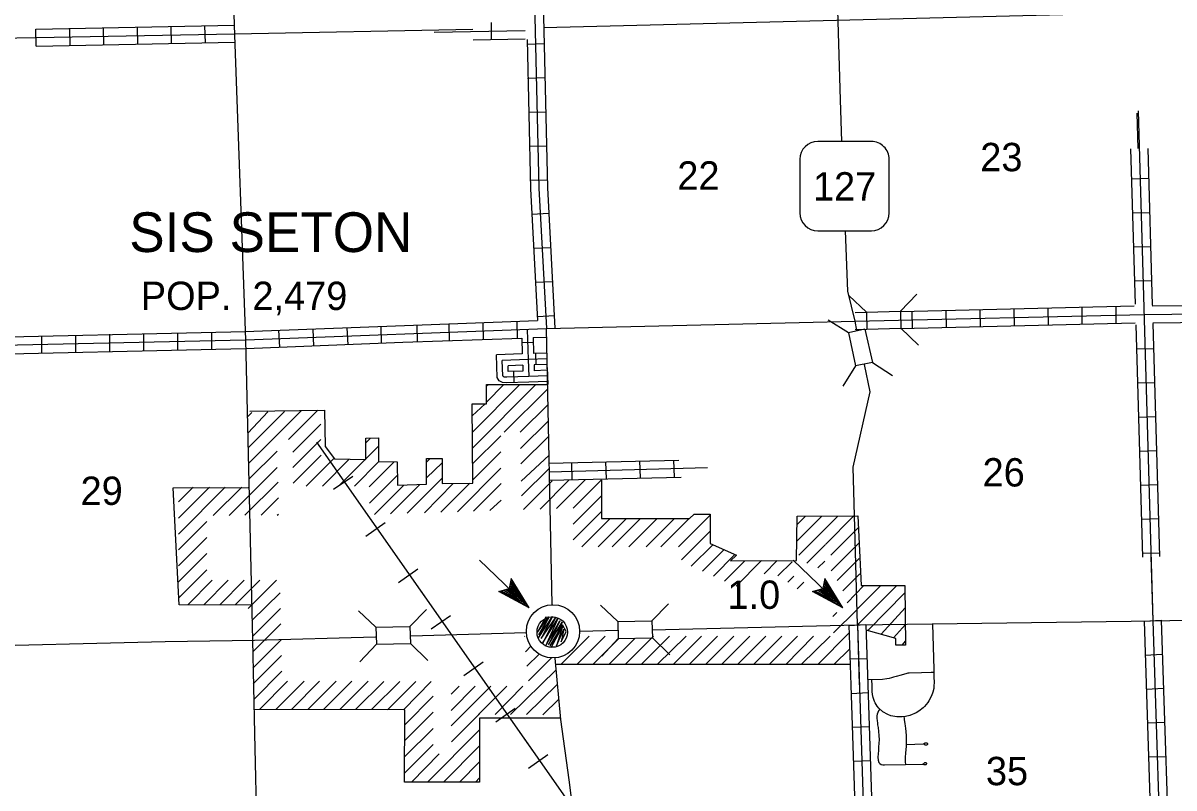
# Model space of a CAD drawing. Extents: x 1989549 to 2353218, y 16533709 to 16909437.
# Drawn here: x 2131979 to 2152276, y 16592273 to 16605761 of the extents above; entities that cross this region are included whole.
import ezdxf

# ---------------------------------------------------------------- set-up
doc = ezdxf.new("R2010")
doc.units = 0
for name, color, linetype in [('L13', 7, 'Continuous'), ('L14', 7, 'Continuous'), ('L15', 7, 'Continuous'), ('L16', 7, 'Continuous'), ('L18', 7, 'Continuous'), ('L28', 7, 'Continuous'), ('L3', 7, 'Continuous'), ('L4', 7, 'Continuous'), ('L5', 7, 'Continuous'), ('L6', 7, 'Continuous'), ('L8', 7, 'Continuous')]:
    doc.layers.add(name, color=color, linetype=linetype)

msp = doc.modelspace()

# ---------------------------------------------------------------- linework, layer by layer
at = {"layer": 'L13'}
for p, q in [((2141160, 16605681), (2151729, 16605948)), ((2135709, 16605572), (2139912, 16605653)), ((2130552, 16605473), (2132209, 16605504))]:
    msp.add_line(p, q, dxfattribs=at)
msp.add_lwpolyline([(2151624, 16604174), (2151640, 16603547)], dxfattribs=at)
at = {"layer": 'L15'}
for p, q in [((2137152, 16598373), (2147685, 16583339)), ((2137452, 16597539), (2137793, 16597773)), ((2138027, 16596714), (2138368, 16596956)), ((2138602, 16595898), (2138943, 16596139)), ((2139177, 16595081), (2139518, 16595314)), ((2139752, 16594256), (2140093, 16594497)), ((2140318, 16593439), (2140660, 16593681)), ((2140893, 16592622), (2141235, 16592864))]:
    msp.add_line(p, q, dxfattribs=at)
msp.add_lwpolyline([(2137152, 16598373), (2147685, 16583339)], dxfattribs=at)
at = {"layer": 'L16'}
for p, q in [((2140154, 16599044), (2140154, 16599390)), ((2140154, 16599390), (2141220, 16599389)), ((2135976, 16598916), (2137296, 16598932)), ((2137296, 16598932), (2137308, 16598295)), ((2139909, 16597647), (2139899, 16599044)), ((2139899, 16599044), (2140154, 16599044)), ((2138024, 16598442), (2138246, 16598445)), ((2138026, 16598067), (2138024, 16598442)), ((2138246, 16598445), (2138246, 16598027)), ((2137308, 16598295), (2137470, 16598074)), ((2137470, 16598074), (2138026, 16598067)), ((2138246, 16598027), (2138577, 16598022)), ((2138577, 16598022), (2138585, 16597612)), ((2139095, 16597628), (2139093, 16598082)), ((2139093, 16598082), (2139371, 16598082)), ((2139371, 16598082), (2139371, 16597639)), ((2141259, 16597802), (2141259, 16597686)), ((2134626, 16597565), (2135949, 16597570)), ((2134733, 16595505), (2134626, 16597565)), ((2138585, 16597612), (2139095, 16597628)), ((2139371, 16597639), (2139909, 16597647)), ((2142178, 16597701), (2142178, 16597023)), ((2135997, 16595498), (2134733, 16595505)), ((2146566, 16594450), (2141371, 16594449)), ((2138711, 16593652), (2136062, 16593659)), ((2138707, 16592374), (2138711, 16593652)), ((2141458, 16593503), (2140029, 16593505)), ((2140029, 16593505), (2140029, 16592374)), ((2140029, 16592374), (2138707, 16592374))]:
    msp.add_line(p, q, dxfattribs=at)
for points in [[(2139903, 16598549), (2140743, 16599388)], [(2139905, 16598267), (2141025, 16599388)], [(2140154, 16599074), (2140461, 16599390)], [(2140154, 16599361), (2140183, 16599390)], [(2140465, 16598544), (2141232, 16599311)], [(2135961, 16597998), (2136886, 16598923)], [(2136662, 16598416), (2137178, 16598932)], [(2139901, 16598832), (2140128, 16599044)], [(2140748, 16598544), (2141238, 16599033)], [(2135940, 16598820), (2136012, 16598895)], [(2135945, 16598266), (2136593, 16598914)], [(2135947, 16598536), (2136295, 16598904)], [(2140753, 16598258), (2141243, 16598748)], [(2136735, 16598197), (2137228, 16598690)], [(2136739, 16597926), (2137232, 16598419)], [(2138024, 16598361), (2138106, 16598443)], [(2139907, 16597986), (2140403, 16598483)], [(2140759, 16597988), (2141249, 16598478)], [(2135967, 16597722), (2136460, 16598214)], [(2136743, 16597647), (2137236, 16598140)], [(2137542, 16597596), (2138246, 16598300)], [(2139909, 16597705), (2140405, 16598201)], [(2140765, 16597682), (2141256, 16598144)], [(2135617, 16597080), (2136460, 16597923)], [(2136975, 16597596), (2137463, 16598084)], [(2137259, 16597596), (2137733, 16598071)], [(2137825, 16597596), (2138256, 16598027)], [(2138086, 16597582), (2138527, 16598023)], [(2139093, 16598019), (2139159, 16598082)], [(2139095, 16597743), (2139371, 16598009)], [(2139641, 16597145), (2140408, 16597912)], [(2140770, 16597425), (2141261, 16597915)], [(2138091, 16597295), (2138582, 16597786)], [(2138754, 16597117), (2139371, 16597733)], [(2141388, 16597201), (2141893, 16597706)], [(2141678, 16597207), (2142178, 16597707)], [(2134718, 16596747), (2135542, 16597579)], [(2134718, 16597030), (2135266, 16597578)], [(2134718, 16597321), (2134982, 16597578)], [(2135333, 16597079), (2135835, 16597580)], [(2135893, 16597081), (2136477, 16597664)], [(2138178, 16597098), (2138694, 16597615)], [(2138462, 16597107), (2138978, 16597624)], [(2139057, 16597126), (2139563, 16597642)], [(2139348, 16597136), (2139859, 16597646)], [(2139925, 16597154), (2140409, 16597639)], [(2140803, 16597182), (2141310, 16597689)], [(2141096, 16597191), (2141602, 16597698)], [(2136177, 16597081), (2136485, 16597389)], [(2140214, 16597163), (2140412, 16597349)], [(2141678, 16596924), (2142178, 16597424)], [(2136461, 16597082), (2136483, 16597104)], [(2141679, 16596649), (2142178, 16597149)], [(2142178, 16597023), (2143730, 16597024), (2143816, 16597104), (2144096, 16597104), (2144094, 16596583), (2144561, 16596376), (2144455, 16596279)], [(2134718, 16596472), (2135218, 16596972)], [(2141835, 16596523), (2142336, 16597023)], [(2142119, 16596523), (2142619, 16597023)], [(2142178, 16597023), (2142214, 16597023)], [(2142369, 16596523), (2142869, 16597023)], [(2142969, 16596523), (2143469, 16597024)], [(2142995, 16596858), (2143161, 16597023)], [(2143228, 16596523), (2143728, 16597024)], [(2143536, 16596524), (2144096, 16597084)], [(2144455, 16596279), (2145618, 16596286), (2145631, 16597066), (2146699, 16597069), (2146760, 16595842), (2147529, 16595842)], [(2145624, 16596626), (2146065, 16597067)], [(2145628, 16596914), (2145781, 16597066)], [(2145658, 16596378), (2146348, 16597068)], [(2146130, 16596568), (2146632, 16597069)], [(2142661, 16596523), (2142995, 16596858)], [(2143593, 16596297), (2144095, 16596799)], [(2146223, 16596377), (2146706, 16596860)], [(2134718, 16596189), (2135218, 16596689)], [(2143762, 16596183), (2144141, 16596562)], [(2145799, 16596237), (2146122, 16596560)], [(2146232, 16596103), (2146716, 16596587)], [(2134718, 16595905), (2135218, 16596405)], [(2143959, 16596096), (2144338, 16596475)], [(2144155, 16596009), (2144534, 16596388)], [(2145047, 16596050), (2145281, 16596284)], [(2146335, 16595931), (2146725, 16596321)], [(2134718, 16595622), (2135218, 16596122)], [(2144351, 16595922), (2144710, 16596281)], [(2144554, 16595833), (2145003, 16596283)], [(2145293, 16596013), (2145542, 16596262)], [(2145998, 16596153), (2146118, 16596272)], [(2134884, 16595504), (2135315, 16595936)], [(2135165, 16595503), (2135598, 16595936)], [(2135447, 16595501), (2135881, 16595935)], [(2135721, 16595500), (2136156, 16595935)], [(2135948, 16595435), (2136447, 16595935)], [(2145464, 16595901), (2145570, 16596007)], [(2145632, 16595786), (2145750, 16595904)], [(2146435, 16595748), (2146734, 16596047)], [(2136015, 16595229), (2136511, 16595716)], [(2146515, 16595539), (2146807, 16595842)], [(2146685, 16595422), (2147104, 16595842)], [(2146693, 16595147), (2147388, 16595842)], [(2147529, 16595842), (2147544, 16594794), (2147370, 16594794), (2147370, 16594911), (2146846, 16595057)], [(2146880, 16595048), (2147531, 16595716)], [(2136030, 16594951), (2136518, 16595439)], [(2141068, 16595047), (2141202, 16595289), (2141052, 16595022), (2141243, 16595289), (2141077, 16594972), (2141252, 16595272), (2141252, 16595289), (2141068, 16594922), (2141318, 16595297), (2141118, 16594906), (2141368, 16595272), (2141143, 16594831), (2141410, 16595264), (2141193, 16594772), (2141443, 16595222), (2141243, 16594798), (2141485, 16595198), (2141293, 16594748), (2141493, 16595122), (2141385, 16594781), (2141518, 16595072), (2141468, 16594848), (2141560, 16595031), (2141493, 16595147), (2141268, 16594781)], [(2146260, 16595296), (2146329, 16595366)], [(2146270, 16595007), (2146686, 16595415)], [(2147112, 16594983), (2147534, 16595448)], [(2136037, 16594682), (2136525, 16595170)], [(2147328, 16594923), (2147539, 16595155)], [(2136034, 16594388), (2136532, 16594886)], [(2140823, 16594942), (2140830, 16594949)], [(2141462, 16594449), (2141962, 16594949)], [(2141745, 16594449), (2142245, 16594949)], [(2142028, 16594449), (2142485, 16594906)], [(2142312, 16594449), (2142777, 16594914)], [(2142595, 16594449), (2143095, 16594949)], [(2142879, 16594449), (2143379, 16594950)], [(2143163, 16594449), (2143672, 16594950)], [(2143445, 16594450), (2143945, 16594950)], [(2143729, 16594450), (2144229, 16594950)], [(2144012, 16594450), (2144512, 16594950)], [(2144295, 16594450), (2144796, 16594950)], [(2144579, 16594450), (2145079, 16594950)], [(2144862, 16594450), (2145362, 16594950)], [(2145137, 16594450), (2145637, 16594950)], [(2145430, 16594450), (2145921, 16594950)], [(2145703, 16594450), (2146212, 16594950)], [(2145997, 16594450), (2146548, 16595011)], [(2140839, 16594675), (2140936, 16594772)], [(2146279, 16594450), (2146557, 16594728)], [(2147481, 16594794), (2147543, 16594863)], [(2136040, 16594111), (2136538, 16594609)], [(2140865, 16594418), (2141081, 16594634)], [(2140891, 16594161), (2141297, 16594567)], [(2136047, 16593834), (2136545, 16594333)], [(2140576, 16593566), (2141379, 16594355)], [(2136147, 16593659), (2136645, 16594158)], [(2136438, 16593658), (2136936, 16594157)], [(2136712, 16593657), (2137210, 16594156)], [(2137003, 16593657), (2137501, 16594155)], [(2137277, 16593656), (2137776, 16594155)], [(2137568, 16593655), (2138066, 16594154)], [(2137842, 16593654), (2138341, 16594153)], [(2138125, 16593654), (2138623, 16594152)], [(2138407, 16593653), (2138906, 16594151)], [(2138690, 16593652), (2139179, 16594151)], [(2139529, 16593366), (2140229, 16594067)], [(2139529, 16593641), (2139955, 16594067)], [(2139529, 16593925), (2139672, 16594067)], [(2140013, 16593567), (2140512, 16594066)], [(2140306, 16593567), (2140796, 16594066)], [(2140858, 16593566), (2141401, 16594095)], [(2138710, 16593389), (2139212, 16593891)], [(2141144, 16593565), (2141426, 16593841)], [(2138709, 16593105), (2139211, 16593607)], [(2139535, 16593089), (2140029, 16593583)], [(2138708, 16592821), (2139210, 16593322)], [(2139111, 16592374), (2140029, 16593300)], [(2138707, 16592536), (2139209, 16593038)], [(2138827, 16592374), (2139318, 16592874)], [(2139394, 16592374), (2140029, 16593017)], [(2139677, 16592374), (2140029, 16592733)], [(2139957, 16592374), (2140029, 16592452)]]:
    msp.add_lwpolyline(points, dxfattribs=at)
for centre, radius in [((2141325, 16595035), 469), ((2141312, 16595022), 269)]:
    msp.add_circle(centre, radius, dxfattribs=at)
at = {"layer": 'L18'}
for p, q in [((2146852, 16600664), (2146543, 16600956)), ((2147451, 16600681), (2147743, 16600981)), ((2146852, 16600664), (2147451, 16600681)), ((2146852, 16600664), (2146860, 16600364)), ((2147451, 16600681), (2147460, 16600381)), ((2146535, 16600298), (2146177, 16600523)), ((2146826, 16600364), (2146535, 16600298)), ((2146826, 16600364), (2146960, 16599773)), ((2146860, 16600364), (2147460, 16600381)), ((2147460, 16600381), (2147768, 16600081)), ((2146535, 16600298), (2146660, 16599714)), ((2146960, 16599773), (2146660, 16599714)), ((2146960, 16599773), (2147310, 16599548)), ((2146660, 16599714), (2146435, 16599356)), ((2142468, 16595206), (2142160, 16595497)), ((2143068, 16595222), (2143360, 16595522)), ((2138202, 16595106), (2137893, 16595397)), ((2138802, 16595122), (2139093, 16595422)), ((2138202, 16595106), (2138802, 16595122)), ((2138202, 16595106), (2138210, 16594806)), ((2138802, 16595122), (2138810, 16594823)), ((2142468, 16595206), (2143068, 16595222)), ((2142468, 16595206), (2142477, 16594906)), ((2143068, 16595222), (2143077, 16594922)), ((2142477, 16594906), (2142185, 16594598)), ((2142477, 16594906), (2143077, 16594922)), ((2143077, 16594922), (2143385, 16594623)), ((2138210, 16594806), (2137918, 16594497)), ((2138210, 16594806), (2138810, 16594823)), ((2138810, 16594823), (2139118, 16594523))]:
    msp.add_line(p, q, dxfattribs=at)
at = {"layer": 'L28'}
for p, q in [((2140902, 16595448), (2140027, 16596289)), ((2146435, 16595448), (2145560, 16596289)), ((2140585, 16595964), (2140552, 16595789)), ((2140902, 16595448), (2140585, 16595964)), ((2140810, 16595548), (2140585, 16595898)), ((2140860, 16595498), (2140593, 16595914)), ((2146118, 16595964), (2146085, 16595789)), ((2146435, 16595448), (2146118, 16595964)), ((2146343, 16595548), (2146118, 16595898)), ((2146393, 16595498), (2146127, 16595914)), ((2140368, 16595739), (2140552, 16595789)), ((2140902, 16595448), (2140368, 16595739)), ((2140827, 16595498), (2140410, 16595739)), ((2140793, 16595548), (2140427, 16595739)), ((2140727, 16595589), (2140460, 16595756)), ((2140693, 16595639), (2140493, 16595764)), ((2140610, 16595706), (2140510, 16595764)), ((2140585, 16595731), (2140543, 16595773)), ((2140635, 16595714), (2140568, 16595798)), ((2140585, 16595764), (2140568, 16595789)), ((2140710, 16595656), (2140577, 16595831)), ((2140760, 16595598), (2140585, 16595864)), ((2140710, 16595631), (2140593, 16595739)), ((2140677, 16595664), (2140593, 16595739)), ((2145902, 16595739), (2146085, 16595789)), ((2146435, 16595448), (2145902, 16595739)), ((2146360, 16595498), (2145943, 16595739)), ((2146327, 16595548), (2145960, 16595739)), ((2146260, 16595589), (2145993, 16595756)), ((2146227, 16595639), (2146027, 16595764)), ((2146143, 16595706), (2146043, 16595764)), ((2146118, 16595731), (2146077, 16595773)), ((2146168, 16595714), (2146102, 16595798)), ((2146118, 16595764), (2146102, 16595789)), ((2146243, 16595656), (2146110, 16595831)), ((2146293, 16595598), (2146118, 16595864)), ((2146243, 16595631), (2146127, 16595739)), ((2146210, 16595664), (2146127, 16595739))]:
    msp.add_line(p, q, dxfattribs=at)
at = {"layer": 'L3'}
for p, q in [((2146943, 16603673), (2145993, 16603673)), ((2145677, 16603356), (2145677, 16602414)), ((2147252, 16602414), (2147251, 16603356)), ((2145993, 16602098), (2146943, 16602098))]:
    msp.add_line(p, q, dxfattribs=at)
for points in [[(2146418, 16603673), (2146393, 16604406), (2146260, 16608956)], [(2146685, 16600339), (2146652, 16600506), (2146527, 16601031), (2146485, 16602098)], [(2146693, 16595147), (2146618, 16597931), (2146918, 16599256), (2146818, 16599739)], [(2143068, 16595064), (2146693, 16595147), (2151521, 16595217)], [(2119661, 16594364), (2120152, 16594373), (2125460, 16594656), (2126527, 16594731), (2128727, 16594714), (2130627, 16594764), (2134485, 16594856), (2136060, 16594881), (2138193, 16594939)], [(2138818, 16594956), (2140852, 16595014)], [(2141802, 16595039), (2142477, 16595056)]]:
    msp.add_lwpolyline(points, dxfattribs=at)
for centre, start, end in [((2145994, 16603358), 90.001, 180.001), ((2146939, 16603358), 0.001, 90.001), ((2145994, 16602413), 180.001, 270.001), ((2146939, 16602413), 270.001, 0.001)]:
    msp.add_arc(centre, 315, start, end, dxfattribs=at)
at = {"layer": 'L4'}
msp.add_line((2151869, 16596347), (2151901, 16595227), dxfattribs=at)
for points in [[(2135535, 16610914), (2135710, 16605548), (2135902, 16600173), (2136023, 16594880)], [(2141310, 16595506), (2141210, 16600373), (2146652, 16600506)], [(2141360, 16594564), (2141460, 16593481), (2141602, 16592414), (2141718, 16591531), (2141818, 16590864), (2141985, 16590089), (2142135, 16589689), (2142502, 16589022), (2143418, 16587864), (2145977, 16584564), (2146468, 16583914), (2146652, 16583656), (2146877, 16582889), (2146902, 16582314), (2146985, 16579247)], [(2136060, 16593234), (2136143, 16589589)]]:
    msp.add_lwpolyline(points, dxfattribs=at)
at = {"layer": 'L5'}
msp.add_lwpolyline([(2151521, 16595216), (2154243, 16595264)], dxfattribs=at)
at = {"layer": 'L6'}
for points in [[(2148018, 16595167), (2148040, 16594360), (2148044, 16594214), (2148046, 16594153), (2148043, 16594058), (2148039, 16594026), (2148023, 16593961), (2148001, 16593899), (2147956, 16593810), (2147937, 16593783), (2147874, 16593708), (2147851, 16593685), (2147778, 16593628), (2147727, 16593598), (2147620, 16593552), (2147544, 16593534), (2147481, 16593527), (2147391, 16593527), (2147284, 16593547), (2147230, 16593566), (2147139, 16593618), (2147074, 16593678), (2147042, 16593716), (2147006, 16593776), (2146995, 16593797), (2146971, 16593867), (2146961, 16593919), (2146955, 16593974), (2146952, 16594087), (2146949, 16594176)], [(2136023, 16594880), (2136060, 16593234)], [(2148041, 16594309), (2147992, 16594308), (2147822, 16594303), (2147607, 16594298), (2147585, 16594296), (2147563, 16594293), (2147464, 16594265), (2147377, 16594239), (2147330, 16594225), (2147292, 16594214), (2147252, 16594203), (2147213, 16594196), (2147138, 16594186), (2146874, 16594178)], [(2147085, 16593654), (2147067, 16593631), (2147051, 16593605), (2147040, 16593572), (2147037, 16593548), (2147037, 16593500), (2147039, 16593461), (2147045, 16593418), (2147050, 16593387), (2147057, 16593338), (2147066, 16593268), (2147071, 16593197), (2147076, 16593122), (2147074, 16593066), (2147068, 16592990), (2147063, 16592931), (2147058, 16592873), (2147055, 16592817), (2147057, 16592762), (2147071, 16592722), (2147087, 16592703), (2147114, 16592689), (2147139, 16592683), (2147170, 16592680), (2147539, 16592688), (2147850, 16592695), (2147862, 16592706), (2147877, 16592717), (2147884, 16592721), (2147892, 16592723), (2147900, 16592722), (2147907, 16592718), (2147912, 16592711), (2147914, 16592703), (2147913, 16592696), (2147909, 16592690), (2147904, 16592686), (2147899, 16592683), (2147892, 16592681), (2147882, 16592680), (2147871, 16592683), (2147850, 16592695)], [(2147515, 16593530), (2147518, 16593505), (2147521, 16593482), (2147526, 16593440), (2147530, 16593409), (2147536, 16593361), (2147540, 16593329), (2147547, 16593263), (2147553, 16593196), (2147555, 16593145), (2147554, 16593062), (2147554, 16593040), (2147552, 16593004), (2147547, 16592951), (2147541, 16592886), (2147537, 16592819), (2147538, 16592732), (2147539, 16592688)], [(2147554, 16593040), (2147860, 16593051), (2147878, 16593063), (2147886, 16593067), (2147895, 16593070), (2147904, 16593071), (2147911, 16593071), (2147918, 16593068), (2147923, 16593063), (2147927, 16593057), (2147929, 16593049), (2147927, 16593040), (2147921, 16593032), (2147911, 16593027), (2147900, 16593027), (2147891, 16593029), (2147882, 16593034), (2147874, 16593038), (2147860, 16593051)]]:
    msp.add_lwpolyline(points, dxfattribs=at)
at = {"layer": 'L8'}
for p, q in [((2132206, 16605654), (2135706, 16605722)), ((2132211, 16605355), (2132206, 16605654)), ((2132808, 16605367), (2132802, 16605665)), ((2133404, 16605378), (2133399, 16605677)), ((2134001, 16605390), (2133995, 16605688)), ((2134597, 16605401), (2134592, 16605700)), ((2135194, 16605413), (2135188, 16605711)), ((2139227, 16605598), (2140835, 16605631)), ((2140235, 16605773), (2140235, 16605473)), ((2132209, 16605504), (2135709, 16605572)), ((2132211, 16605354), (2135712, 16605422)), ((2139919, 16605462), (2140835, 16605481)), ((2140868, 16605389), (2141168, 16605398)), ((2140877, 16604789), (2141177, 16604798)), ((2151643, 16604214), (2151901, 16595222)), ((2140893, 16604189), (2141193, 16604198)), ((2140910, 16603589), (2141210, 16603598)), ((2151512, 16603544), (2151593, 16600806)), ((2151813, 16603550), (2151893, 16600789)), ((2140927, 16602989), (2141227, 16602998)), ((2151526, 16603014), (2151826, 16603023)), ((2140952, 16602389), (2141252, 16602406)), ((2151543, 16602414), (2151843, 16602423)), ((2140985, 16601789), (2141285, 16601806)), ((2151560, 16601814), (2151860, 16601823)), ((2141018, 16601189), (2141318, 16601206)), ((2151576, 16601214), (2151876, 16601223)), ((2151251, 16600764), (2151251, 16600464)), ((2141052, 16600589), (2141352, 16600606)), ((2147651, 16600681), (2147660, 16600381)), ((2148251, 16600689), (2148260, 16600389)), ((2148851, 16600706), (2148860, 16600406)), ((2149451, 16600723), (2149460, 16600423)), ((2150051, 16600731), (2150060, 16600431)), ((2150651, 16600748), (2150651, 16600448)), ((2135893, 16600323), (2141052, 16600514)), ((2135902, 16600173), (2141210, 16600373)), ((2136510, 16600048), (2136493, 16600348)), ((2137110, 16600064), (2137093, 16600364)), ((2137710, 16600089), (2137693, 16600389)), ((2138302, 16600114), (2138293, 16600414)), ((2138935, 16600131), (2138927, 16600431)), ((2139502, 16600156), (2139493, 16600456)), ((2140102, 16600181), (2140093, 16600481)), ((2140702, 16600206), (2140693, 16600506)), ((2151601, 16600439), (2151719, 16596344)), ((2151901, 16600464), (2152019, 16596352)), ((2132302, 16600248), (2132302, 16599948)), ((2132902, 16600256), (2132902, 16599956)), ((2133502, 16600273), (2133502, 16599973)), ((2134102, 16600281), (2134102, 16599981)), ((2134702, 16600298), (2134702, 16599998)), ((2135302, 16600306), (2135302, 16600006)), ((2138677, 16600131), (2140774, 16600207)), ((2140974, 16600214), (2141218, 16600223)), ((2135910, 16600023), (2138677, 16600131)), ((2140977, 16600126), (2140777, 16600120)), ((2151610, 16600014), (2151910, 16600023)), ((2141029, 16599733), (2141023, 16599933)), ((2140628, 16599618), (2140634, 16599418)), ((2141222, 16599687), (2141232, 16599389)), ((2151635, 16599414), (2151935, 16599423)), ((2151651, 16598814), (2151951, 16598823)), ((2151668, 16598214), (2151968, 16598223)), ((2141252, 16597998), (2143543, 16598056)), ((2141260, 16597848), (2144052, 16597923)), ((2141652, 16598006), (2141660, 16597706)), ((2142252, 16598023), (2142260, 16597723)), ((2142852, 16598039), (2142860, 16597739)), ((2143452, 16598056), (2143460, 16597756)), ((2141260, 16597698), (2143585, 16597756)), ((2151685, 16597614), (2151985, 16597622)), ((2151701, 16597014), (2152001, 16597022)), ((2151718, 16596414), (2152018, 16596422)), ((2146543, 16595139), (2146843, 16595156)), ((2146544, 16595146), (2146842, 16595156)), ((2151751, 16595214), (2152051, 16595231)), ((2146563, 16594550), (2146861, 16594559)), ((2151768, 16594614), (2152068, 16594631)), ((2146585, 16593939), (2146885, 16593956)), ((2151793, 16594014), (2152093, 16594031)), ((2146602, 16593347), (2146902, 16593356)), ((2151810, 16593422), (2152110, 16593431)), ((2146618, 16592747), (2146918, 16592756)), ((2151835, 16592822), (2152135, 16592831))]:
    msp.add_line(p, q, dxfattribs=at)
for points in [[(2140827, 16610789), (2140993, 16606373), (2141077, 16602848), (2141210, 16600373)], [(2141035, 16609406), (2141143, 16606381), (2141227, 16602856), (2141360, 16600381)], [(2140868, 16605473), (2140927, 16602839), (2141052, 16600514)], [(2147451, 16600673), (2151576, 16600773)], [(2151893, 16600773), (2154351, 16600798)], [(2146652, 16600506), (2151751, 16600623), (2156651, 16600681)], [(2146652, 16600656), (2146843, 16600664)], [(2140869, 16600357), (2140887, 16599829), (2140898, 16599527)], [(2146652, 16600356), (2146852, 16600364)], [(2147451, 16600373), (2151593, 16600473)], [(2151901, 16600473), (2154351, 16600506)], [(2125360, 16599773), (2130535, 16600056), (2135902, 16600173)], [(2130685, 16600206), (2135902, 16600323)], [(2140774, 16600207), (2140784, 16599926)], [(2140974, 16600214), (2140984, 16599932)], [(2130685, 16599906), (2135902, 16600023)], [(2141218, 16599939), (2140984, 16599932)], [(2140784, 16599926), (2140326, 16599909)], [(2141231, 16599438), (2140901, 16599427), (2140508, 16599414), (2140435, 16599420), (2140375, 16599453), (2140339, 16599508), (2140326, 16599909)], [(2141221, 16599839), (2140887, 16599829), (2140429, 16599813)], [(2141227, 16599538), (2140898, 16599527), (2140510, 16599514), (2140465, 16599518), (2140445, 16599528), (2140438, 16599540), (2140429, 16599813)], [(2141224, 16599739), (2140991, 16599732)], [(2140791, 16599726), (2140532, 16599717)], [(2140795, 16599623), (2140535, 16599615), (2140532, 16599717)], [(2140791, 16599726), (2140795, 16599623)], [(2140991, 16599732), (2140994, 16599630)], [(2141224, 16599638), (2140994, 16599630)], [(2146543, 16595146), (2146577, 16594085)], [(2146693, 16595151), (2146727, 16594090)], [(2146693, 16595147), (2146868, 16589797), (2153785, 16589972)], [(2146843, 16595156), (2146877, 16594094)], [(2151751, 16595214), (2151918, 16590072)], [(2151901, 16595222), (2152076, 16589931), (2152093, 16584639), (2152143, 16582447), (2152226, 16579347)], [(2152051, 16595231), (2152218, 16590097)], [(2146578, 16594084), (2146727, 16589647), (2151910, 16589772)], [(2146877, 16594094), (2147010, 16589947), (2151918, 16590072)]]:
    msp.add_lwpolyline(points, dxfattribs=at)

# ---------------------------------------------------------------- texts
at = {"layer": 'L14'}
for s, rotation, p in [('23', 359.9999, (2148860, 16603148)), ('22', 359.9999, (2143518, 16602823)), ('26', 359.9999, (2148901, 16597589)), ('29', 360, (2132994, 16597264)), ('35', 359.9999, (2148960, 16592322))]:
    msp.add_text(s, height=500, rotation=rotation, dxfattribs=at).set_placement(p)
at = {"layer": 'L16'}
for s, height, p in [('SIS SETON', 700, (2133852, 16601723)), ('POP.  2,479', 499.98, (2134056, 16600701))]:
    msp.add_text(s, height=height, rotation=360, dxfattribs=at).set_placement(p)
at = {"layer": 'L28'}
msp.add_text('1.0', height=500, rotation=359.9999, dxfattribs=at).set_placement((2144402, 16595431))
at = {"layer": 'L3'}
msp.add_text('127', height=500, rotation=359.9999, dxfattribs=at).set_placement((2145910, 16602631))

doc.saveas('drawing.dxf')
